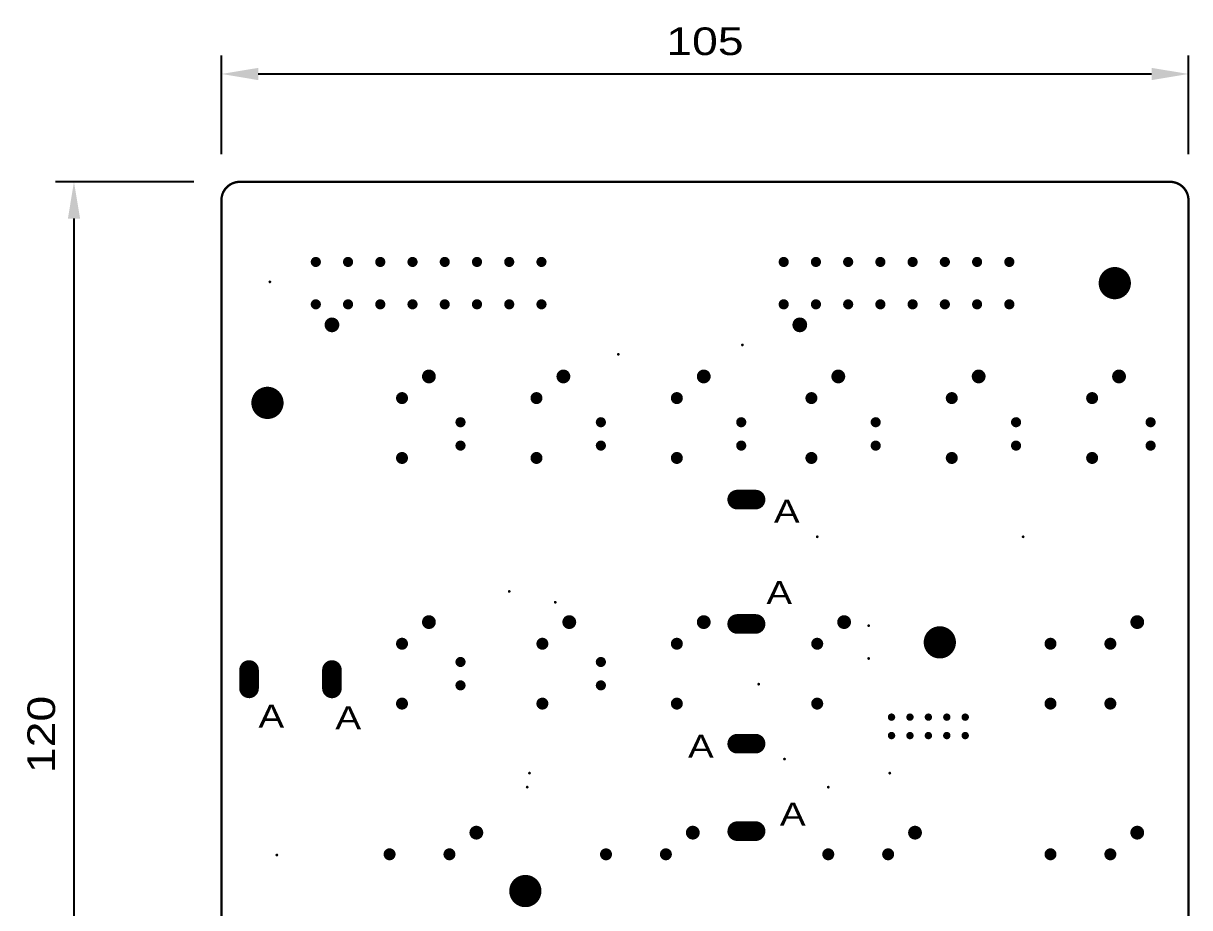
# Model space of a CAD drawing. Extents: x 548 to 675, y 424 to 612.
# Drawn here: x 548.2 to 674.8, y 516.3 to 612.3 of the extents above; entities that cross this region are included whole.
import ezdxf

# ---------------------------------------------------------------- set-up
doc = ezdxf.new("R2010")
doc.units = 0
doc.header["$LTSCALE"] = 10
doc.header["$MEASUREMENT"] = 0
doc.layers.get('0').update_dxf_attribs({"linetype": 'CONTINUOUS'})
doc.layers.get('Defpoints').update_dxf_attribs({"linetype": 'CONTINUOUS'})
for name, color, linetype in [('22-314-0_DRL', 1, 'CONTINUOUS'), ('QUOTE', 6, 'CONTINUOUS'), ('THRUHOLE_NPT', 9, 'CONTINUOUS'), ('THRUHOLE_TAP', 12, 'CONTINUOUS')]:
    doc.layers.add(name, color=color, linetype=linetype)
doc.styles.add('STILE25', font='arial.ttf', dxfattribs={"width": 1.2, "height": 2.5})
doc.styles.add('STILE3', font='arial.ttf', dxfattribs={"width": 1.2, "height": 3})
doc.dimstyles.new('QUOTE', dxfattribs={"dimscale": 0, "dimtxt": 3, "dimasz": 4, "dimexe": 2, "dimexo": 5, "dimgap": 2, "dimtad": 1, "dimdec": 1, "dimzin": 13, "dimdsep": 46, "dimtxsty": 'STILE3', "dimcen": 0, "dimclrt": 7, "dimadec": 0, "dimazin": 0, "dimtfac": 0.666667, "dimtdec": 1, "dimtofl": 0, "dimtmove": 2, "dimatfit": 3, "dimfxl": 0, "dimtolj": 1, "dimtzin": 13, "dimarcsym": 0})

# ---------------------------------------------------------------- blocks, each defined once
blk = doc.blocks.new('ROUND_21')
at = {"const_width": 0.0635}
blk.add_lwpolyline([(-0.03175, 0, 1), (0.03175, 0, 1)], format="xyb", close=True, dxfattribs=at)
blk = doc.blocks.new('ROUND_2')
at = {"const_width": 0.8001}
blk.add_lwpolyline([(-0.40005, 0, 1), (0.40005, 0, 1)], format="xyb", close=True, dxfattribs=at)
blk = doc.blocks.new('ROUND_4')
at = {"const_width": 0.7493}
blk.add_lwpolyline([(-0.37465, 0, 1), (0.37465, 0, 1)], format="xyb", close=True, dxfattribs=at)
blk = doc.blocks.new('ROUND_5')
at = {"const_width": 0.75057}
blk.add_lwpolyline([(-0.375284, 0, 1), (0.375284, 0, 1)], format="xyb", close=True, dxfattribs=at)
blk = doc.blocks.new('ROUND_17')
at = {"const_width": 0.54991}
blk.add_lwpolyline([(-0.274954, 0, 1), (0.274954, 0, 1)], format="xyb", close=True, dxfattribs=at)
blk = doc.blocks.new('ROUND_18')
at = {"const_width": 0.65024}
blk.add_lwpolyline([(-0.32512, 0, 1), (0.32512, 0, 1)], format="xyb", close=True, dxfattribs=at)
blk = doc.blocks.new('ROUND_19')
at = {"const_width": 0.40005}
blk.add_lwpolyline([(-0.200024, 0, 1), (0.200024, 0, 1)], format="xyb", close=True, dxfattribs=at)
blk = doc.blocks.new('ROUND_20')
at = {"const_width": 1.75006}
blk.add_lwpolyline([(-0.87503, 0, 1), (0.87503, 0, 1)], format="xyb", close=True, dxfattribs=at)
blk = doc.blocks.new('ROUND_22')
at = {"const_width": 0.14986}
blk.add_lwpolyline([(-0.07493, 0, 1), (0.07493, 0, 1)], format="xyb", close=True, dxfattribs=at)
blk = doc.blocks.new('*D35')
at = {"layer": 'Defpoints', "color": 0, "transparency": 16777216}
for p in [(674.69, 606.83), (569.69, 593.12), (674.69, 593.12)]:
    blk.add_point(p, dxfattribs=at)
at = {"layer": 'QUOTE', "color": 0, "lineweight": -2, "transparency": 16777216}
for p, q in [((569.69, 598.12), (569.69, 608.83)), ((674.69, 598.12), (674.69, 608.83)), ((573.69, 606.83), (670.69, 606.83))]:
    blk.add_line(p, q, dxfattribs=at)
at = {"layer": 'QUOTE', "color": 0, "transparency": 16777216}
for points in [[(573.69, 607.49), (573.69, 606.16), (569.69, 606.83)], [(670.69, 607.49), (670.69, 606.16), (674.69, 606.83)]]:
    blk.add_solid(points, dxfattribs=at)
at = {"layer": 'QUOTE', "color": 7, "transparency": 16777216, "insert": (622.19, 610.36), "char_height": 3, "attachment_point": 5, "style": 'STILE3'}
blk.add_mtext('\\A1;105', dxfattribs=at)
blk = doc.blocks.new('*D36')
at = {"layer": 'Defpoints', "color": 0, "transparency": 16777216}
for p in [(571.69, 595.12), (553.68, 475.12), (571.69, 475.12)]:
    blk.add_point(p, dxfattribs=at)
at = {"layer": 'QUOTE', "color": 0, "lineweight": -2, "transparency": 16777216}
for p, q in [((566.69, 595.12), (551.68, 595.12)), ((553.68, 591.12), (553.68, 479.12)), ((566.69, 475.12), (551.68, 475.12))]:
    blk.add_line(p, q, dxfattribs=at)
at = {"layer": 'QUOTE', "color": 0, "transparency": 16777216}
for points in [[(553.02, 591.12), (554.35, 591.12), (553.68, 595.12)], [(553.02, 479.12), (554.35, 479.12), (553.68, 475.12)]]:
    blk.add_solid(points, dxfattribs=at)
at = {"layer": 'QUOTE', "color": 7, "transparency": 16777216, "insert": (550.15, 535.12), "char_height": 3, "attachment_point": 5, "rotation": 90, "style": 'STILE3'}
blk.add_mtext('\\A1;120', dxfattribs=at)

msp = doc.modelspace()

# ---------------------------------------------------------------- linework, layer by layer
at = {"layer": '22-314-0_DRL'}
for points, const_width in [([(571.69, 595.12, 0.414214), (569.69, 593.12)], 0.254), ([(674.69, 593.12, 0.414214), (672.69, 595.12)], 0.254), ([(625.69, 561.62, 0.414214), (624.69, 560.62)], 0.127), ([(628.69, 560.62, 0.414214), (627.69, 561.62)], 0.127), ([(624.69, 560.62, 0.414214), (625.69, 559.62)], 0.127), ([(627.69, 559.62, 0.414214), (628.69, 560.62)], 0.127), ([(625.69, 548.12, 0.414214), (624.69, 547.12)], 0.127), ([(624.69, 547.12, 0.414214), (625.69, 546.12)], 0.127), ([(628.69, 547.12, 0.414214), (627.69, 548.12)], 0.127), ([(627.69, 546.12, 0.414214), (628.69, 547.12)], 0.127), ([(572.69, 543.12, 0.414214), (571.69, 542.12)], 0.127), ([(573.69, 542.12, 0.414214), (572.69, 543.12)], 0.127), ([(581.69, 543.12, 0.414214), (580.69, 542.12)], 0.127), ([(582.69, 542.12, 0.414214), (581.69, 543.12)], 0.127), ([(571.69, 540.12, 0.414214), (572.69, 539.13)], 0.127), ([(572.69, 539.12, 0.414214), (573.69, 540.12)], 0.127), ([(580.69, 540.12, 0.414214), (581.69, 539.12)], 0.127), ([(581.69, 539.12, 0.414214), (582.69, 540.12)], 0.127), ([(625.69, 535.12, 0.414214), (624.7, 534.12)], 0.127), ([(628.69, 534.12, 0.414214), (627.69, 535.12)], 0.127), ([(624.69, 534.12, 0.414214), (625.69, 533.12)], 0.127), ([(627.69, 533.12, 0.414214), (628.69, 534.12)], 0.127), ([(625.69, 525.62, 0.414214), (624.7, 524.62)], 0.127), ([(628.69, 524.62, 0.414214), (627.69, 525.63)], 0.127), ([(624.69, 524.62, 0.414214), (625.69, 523.62)], 0.127), ([(627.69, 523.62, 0.414214), (628.69, 524.62)], 0.127)]:
    msp.add_lwpolyline(points, format="xyb", dxfattribs=dict(at, const_width=const_width))
for points, const_width in [([(672.69, 595.12), (571.69, 595.12)], 0.254), ([(569.7, 593.12), (569.7, 477.12)], 0.254), ([(674.69, 477.12), (674.69, 593.12)], 0.254), ([(628.63, 560.98), (624.76, 560.98)], 0.127), ([(624.8, 561.06), (624.8, 560.18)], 0.127), ([(628.57, 561.1), (624.81, 561.1)], 0.127), ([(628.5, 561.21), (624.88, 561.21)], 0.127), ([(624.91, 561.24), (624.91, 560)], 0.127), ([(628.41, 561.32), (624.98, 561.32)], 0.127), ([(625.02, 561.37), (625.02, 559.88)], 0.127), ([(628.27, 561.44), (625.11, 561.44)], 0.127), ([(625.14, 561.45), (625.14, 559.79)], 0.127), ([(625.25, 561.52), (625.25, 559.72)], 0.127), ([(628.06, 561.55), (625.32, 561.55)], 0.127), ([(625.37, 561.57), (625.37, 559.68)], 0.127), ([(625.48, 561.6), (625.48, 559.65)], 0.127), ([(625.6, 561.62), (625.6, 559.63)], 0.127), ([(627.69, 561.62), (625.69, 561.62)], 0.127), ([(625.71, 561.62), (625.71, 559.62)], 0.127), ([(625.82, 561.62), (625.82, 559.62)], 0.127), ([(625.94, 561.62), (625.94, 559.62)], 0.127), ([(626.05, 561.62), (626.05, 559.62)], 0.127), ([(626.17, 561.62), (626.17, 559.62)], 0.127), ([(626.28, 561.62), (626.28, 559.62)], 0.127), ([(626.4, 561.62), (626.4, 559.62)], 0.127), ([(626.51, 561.62), (626.51, 559.62)], 0.127), ([(626.62, 561.62), (626.62, 559.62)], 0.127), ([(626.74, 561.62), (626.74, 559.62)], 0.127), ([(626.85, 561.62), (626.85, 559.62)], 0.127), ([(626.97, 561.62), (626.97, 559.62)], 0.127), ([(627.08, 561.62), (627.08, 559.62)], 0.127), ([(627.2, 561.62), (627.2, 559.62)], 0.127), ([(627.31, 561.62), (627.31, 559.62)], 0.127), ([(627.42, 561.62), (627.42, 559.62)], 0.127), ([(627.54, 561.62), (627.54, 559.62)], 0.127), ([(627.65, 561.62), (627.65, 559.62)], 0.127), ([(627.77, 561.62), (627.77, 559.63)], 0.127), ([(627.88, 561.61), (627.88, 559.64)], 0.127), ([(628, 561.58), (628, 559.67)], 0.127), ([(628.11, 561.53), (628.11, 559.71)], 0.127), ([(628.22, 561.47), (628.22, 559.78)], 0.127), ([(628.34, 561.39), (628.34, 559.86)], 0.127), ([(628.45, 561.28), (628.45, 559.97)], 0.127), ([(628.57, 561.11), (628.57, 560.13)], 0.127), ([(628.69, 560.64), (624.69, 560.64)], 0.127), ([(628.69, 560.52), (624.7, 560.52)], 0.127), ([(628.69, 560.75), (624.7, 560.75)], 0.127), ([(628.67, 560.41), (624.72, 560.41)], 0.127), ([(628.66, 560.87), (624.72, 560.87)], 0.127), ([(628.64, 560.3), (624.75, 560.3)], 0.127), ([(628.59, 560.18), (624.8, 560.18)], 0.127), ([(628.52, 560.07), (624.86, 560.07)], 0.127), ([(628.44, 559.95), (624.95, 559.95)], 0.127), ([(628.31, 559.84), (625.07, 559.84)], 0.127), ([(628.13, 559.72), (625.26, 559.72)], 0.127), ([(628.68, 560.79), (628.68, 560.46)], 0.127), ([(627.69, 559.62), (625.69, 559.62)], 0.127), ([(628.69, 547.14), (624.69, 547.14)], 0.127), ([(628.68, 547.25), (624.7, 547.25)], 0.127), ([(628.69, 547.02), (624.7, 547.02)], 0.127), ([(628.66, 547.37), (624.72, 547.37)], 0.127), ([(628.63, 547.48), (624.76, 547.48)], 0.127), ([(624.8, 547.56), (624.8, 546.68)], 0.127), ([(628.57, 547.6), (624.81, 547.6)], 0.127), ([(628.5, 547.71), (624.88, 547.71)], 0.127), ([(624.91, 547.74), (624.91, 546.5)], 0.127), ([(628.4, 547.82), (624.98, 547.82)], 0.127), ([(625.02, 547.87), (625.02, 546.38)], 0.127), ([(628.27, 547.94), (625.12, 547.94)], 0.127), ([(625.14, 547.95), (625.14, 546.29)], 0.127), ([(625.25, 548.02), (625.25, 546.23)], 0.127), ([(628.06, 548.05), (625.33, 548.05)], 0.127), ([(625.37, 548.07), (625.37, 546.18)], 0.127), ([(625.48, 548.1), (625.48, 546.15)], 0.127), ([(625.6, 548.12), (625.6, 546.13)], 0.127), ([(627.69, 548.12), (625.69, 548.12)], 0.127), ([(625.71, 548.12), (625.71, 546.12)], 0.127), ([(625.82, 548.12), (625.82, 546.12)], 0.127), ([(625.94, 548.12), (625.94, 546.12)], 0.127), ([(626.05, 548.12), (626.05, 546.12)], 0.127), ([(626.17, 548.12), (626.17, 546.12)], 0.127), ([(626.28, 548.12), (626.28, 546.12)], 0.127), ([(626.4, 548.12), (626.4, 546.12)], 0.127), ([(626.51, 548.12), (626.51, 546.12)], 0.127), ([(626.62, 548.12), (626.62, 546.12)], 0.127), ([(626.74, 548.12), (626.74, 546.12)], 0.127), ([(626.85, 548.12), (626.85, 546.12)], 0.127), ([(626.97, 548.12), (626.97, 546.12)], 0.127), ([(627.08, 548.12), (627.08, 546.12)], 0.127), ([(627.2, 548.12), (627.2, 546.12)], 0.127), ([(627.31, 548.12), (627.31, 546.12)], 0.127), ([(627.42, 548.12), (627.42, 546.12)], 0.127), ([(627.54, 548.12), (627.54, 546.12)], 0.127), ([(627.65, 548.12), (627.65, 546.12)], 0.127), ([(627.77, 548.12), (627.77, 546.13)], 0.127), ([(627.88, 548.1), (627.88, 546.14)], 0.127), ([(628, 548.08), (628, 546.17)], 0.127), ([(628.11, 548.03), (628.11, 546.21)], 0.127), ([(628.22, 547.97), (628.22, 546.28)], 0.127), ([(628.34, 547.89), (628.34, 546.36)], 0.127), ([(628.45, 547.77), (628.45, 546.47)], 0.127), ([(628.57, 547.61), (628.57, 546.64)], 0.127), ([(628.68, 547.28), (628.68, 546.97)], 0.127), ([(628.67, 546.91), (624.72, 546.91)], 0.127), ([(628.64, 546.8), (624.75, 546.8)], 0.127), ([(628.59, 546.68), (624.8, 546.68)], 0.127), ([(628.52, 546.57), (624.86, 546.57)], 0.127), ([(628.44, 546.45), (624.95, 546.45)], 0.127), ([(628.31, 546.34), (625.07, 546.34)], 0.127), ([(628.13, 546.22), (625.26, 546.22)], 0.127), ([(627.69, 546.12), (625.69, 546.12)], 0.127), ([(573.69, 542.2), (571.7, 542.2)], 0.127), ([(571.69, 542.12), (571.69, 540.12)], 0.127), ([(571.69, 542.12), (571.69, 542.12)], 0.127), ([(573.69, 542.08), (571.69, 542.08)], 0.127), ([(573.69, 541.97), (571.69, 541.97)], 0.127), ([(573.68, 542.31), (571.71, 542.31)], 0.127), ([(573.65, 542.42), (571.74, 542.42)], 0.127), ([(573.6, 542.54), (571.78, 542.54)], 0.127), ([(571.79, 542.56), (571.79, 539.68)], 0.127), ([(573.54, 542.65), (571.84, 542.65)], 0.127), ([(571.91, 542.74), (571.91, 539.5)], 0.127), ([(573.46, 542.77), (571.93, 542.77)], 0.127), ([(572.02, 542.87), (572.02, 539.38)], 0.127), ([(573.35, 542.88), (572.04, 542.88)], 0.127), ([(572.14, 542.96), (572.14, 539.29)], 0.127), ([(573.18, 543), (572.2, 543)], 0.127), ([(572.25, 543.02), (572.25, 539.22)], 0.127), ([(572.36, 543.07), (572.36, 539.18)], 0.127), ([(572.48, 543.1), (572.48, 539.15)], 0.127), ([(572.86, 543.11), (572.53, 543.11)], 0.127), ([(572.59, 543.12), (572.59, 539.13)], 0.127), ([(572.71, 543.12), (572.71, 539.12)], 0.127), ([(572.82, 543.12), (572.82, 539.13)], 0.127), ([(572.94, 543.09), (572.94, 539.15)], 0.127), ([(573.05, 543.06), (573.05, 539.19)], 0.127), ([(573.16, 543), (573.16, 539.24)], 0.127), ([(573.28, 542.93), (573.28, 539.31)], 0.127), ([(573.39, 542.84), (573.39, 539.41)], 0.127), ([(573.51, 542.7), (573.51, 539.54)], 0.127), ([(573.62, 542.49), (573.62, 539.75)], 0.127), ([(573.69, 542.12), (573.69, 540.12)], 0.127), ([(582.69, 542.2), (580.7, 542.2)], 0.127), ([(580.69, 542.12), (580.69, 540.12)], 0.127), ([(582.69, 542.08), (580.69, 542.08)], 0.127), ([(582.69, 541.97), (580.69, 541.97)], 0.127), ([(582.68, 542.31), (580.71, 542.31)], 0.127), ([(582.65, 542.42), (580.74, 542.42)], 0.127), ([(582.6, 542.54), (580.78, 542.54)], 0.127), ([(580.79, 542.56), (580.79, 539.68)], 0.127), ([(582.54, 542.65), (580.85, 542.65)], 0.127), ([(580.91, 542.74), (580.91, 539.5)], 0.127), ([(582.46, 542.77), (580.93, 542.77)], 0.127), ([(581.02, 542.87), (581.02, 539.38)], 0.127), ([(582.35, 542.88), (581.04, 542.88)], 0.127), ([(581.14, 542.96), (581.14, 539.29)], 0.127), ([(582.18, 543), (581.2, 543)], 0.127), ([(581.25, 543.02), (581.25, 539.22)], 0.127), ([(581.37, 543.07), (581.37, 539.18)], 0.127), ([(581.48, 543.1), (581.48, 539.15)], 0.127), ([(581.86, 543.11), (581.53, 543.11)], 0.127), ([(581.6, 543.12), (581.6, 539.13)], 0.127), ([(581.71, 543.12), (581.71, 539.12)], 0.127), ([(581.82, 543.12), (581.82, 539.13)], 0.127), ([(581.94, 543.09), (581.94, 539.15)], 0.127), ([(582.05, 543.06), (582.05, 539.19)], 0.127), ([(582.17, 543), (582.17, 539.24)], 0.127), ([(582.28, 542.93), (582.28, 539.31)], 0.127), ([(582.4, 542.84), (582.4, 539.41)], 0.127), ([(582.51, 542.7), (582.51, 539.54)], 0.127), ([(582.62, 542.49), (582.62, 539.75)], 0.127), ([(582.69, 542.12), (582.69, 540.12)], 0.127), ([(573.69, 541.85), (571.69, 541.85)], 0.127), ([(573.69, 541.74), (571.69, 541.74)], 0.127), ([(573.69, 541.62), (571.69, 541.62)], 0.127), ([(573.69, 541.51), (571.69, 541.51)], 0.127), ([(573.69, 541.4), (571.69, 541.4)], 0.127), ([(573.69, 541.28), (571.69, 541.28)], 0.127), ([(573.69, 541.17), (571.69, 541.17)], 0.127), ([(573.69, 541.05), (571.69, 541.05)], 0.127), ([(573.69, 540.94), (571.69, 540.94)], 0.127), ([(573.69, 540.82), (571.69, 540.82)], 0.127), ([(573.69, 540.71), (571.69, 540.71)], 0.127), ([(582.69, 541.85), (580.69, 541.85)], 0.127), ([(582.69, 541.74), (580.69, 541.74)], 0.127), ([(582.69, 541.62), (580.69, 541.62)], 0.127), ([(582.69, 541.51), (580.69, 541.51)], 0.127), ([(582.69, 541.4), (580.69, 541.4)], 0.127), ([(582.69, 541.28), (580.69, 541.28)], 0.127), ([(582.69, 541.17), (580.69, 541.17)], 0.127), ([(582.69, 541.05), (580.69, 541.05)], 0.127), ([(582.69, 540.94), (580.69, 540.94)], 0.127), ([(582.69, 540.82), (580.69, 540.82)], 0.127), ([(582.69, 540.71), (580.69, 540.71)], 0.127), ([(573.69, 540.6), (571.69, 540.6)], 0.127), ([(573.69, 540.48), (571.69, 540.48)], 0.127), ([(573.69, 540.37), (571.69, 540.37)], 0.127), ([(573.69, 540.25), (571.69, 540.25)], 0.127), ([(573.69, 540.14), (571.69, 540.14)], 0.127), ([(573.69, 540.02), (571.7, 540.02)], 0.127), ([(573.67, 539.91), (571.72, 539.91)], 0.127), ([(573.64, 539.8), (571.75, 539.8)], 0.127), ([(573.59, 539.68), (571.8, 539.68)], 0.127), ([(573.53, 539.57), (571.86, 539.57)], 0.127), ([(573.44, 539.45), (571.95, 539.45)], 0.127), ([(582.69, 540.6), (580.69, 540.6)], 0.127), ([(582.69, 540.48), (580.69, 540.48)], 0.127), ([(582.69, 540.37), (580.69, 540.37)], 0.127), ([(582.69, 540.25), (580.69, 540.25)], 0.127), ([(582.69, 540.14), (580.69, 540.14)], 0.127), ([(582.69, 540.02), (580.7, 540.02)], 0.127), ([(582.67, 539.91), (580.72, 539.91)], 0.127), ([(582.64, 539.8), (580.75, 539.8)], 0.127), ([(582.59, 539.68), (580.79, 539.68)], 0.127), ([(582.52, 539.57), (580.86, 539.57)], 0.127), ([(582.44, 539.45), (580.95, 539.45)], 0.127), ([(573.31, 539.34), (572.07, 539.34)], 0.127), ([(573.13, 539.22), (572.26, 539.22)], 0.127), ([(582.31, 539.34), (581.07, 539.34)], 0.127), ([(582.13, 539.22), (581.25, 539.22)], 0.127), ([(628.66, 534.37), (624.72, 534.37)], 0.127), ([(628.63, 534.48), (624.76, 534.48)], 0.127), ([(624.8, 534.56), (624.8, 533.68)], 0.127), ([(628.57, 534.6), (624.81, 534.6)], 0.127), ([(628.5, 534.71), (624.88, 534.71)], 0.127), ([(624.91, 534.74), (624.91, 533.5)], 0.127), ([(628.4, 534.82), (624.98, 534.82)], 0.127), ([(625.02, 534.87), (625.02, 533.38)], 0.127), ([(628.27, 534.94), (625.12, 534.94)], 0.127), ([(625.14, 534.95), (625.14, 533.29)], 0.127), ([(625.25, 535.02), (625.25, 533.22)], 0.127), ([(628.06, 535.05), (625.33, 535.05)], 0.127), ([(625.37, 535.07), (625.37, 533.18)], 0.127), ([(625.48, 535.1), (625.48, 533.15)], 0.127), ([(625.6, 535.12), (625.6, 533.13)], 0.127), ([(627.69, 535.12), (625.69, 535.12)], 0.127), ([(625.71, 535.12), (625.71, 533.12)], 0.127), ([(625.82, 535.12), (625.82, 533.12)], 0.127), ([(625.94, 535.12), (625.94, 533.12)], 0.127), ([(626.05, 535.12), (626.05, 533.12)], 0.127), ([(626.17, 535.12), (626.17, 533.12)], 0.127), ([(626.28, 535.12), (626.28, 533.12)], 0.127), ([(626.4, 535.12), (626.4, 533.12)], 0.127), ([(626.51, 535.12), (626.51, 533.12)], 0.127), ([(626.62, 535.12), (626.62, 533.12)], 0.127), ([(626.74, 535.12), (626.74, 533.12)], 0.127), ([(626.85, 535.12), (626.85, 533.12)], 0.127), ([(626.97, 535.12), (626.97, 533.12)], 0.127), ([(627.08, 535.12), (627.08, 533.12)], 0.127), ([(627.2, 535.12), (627.2, 533.12)], 0.127), ([(627.31, 535.12), (627.31, 533.12)], 0.127), ([(627.42, 535.12), (627.42, 533.12)], 0.127), ([(627.54, 535.12), (627.54, 533.12)], 0.127), ([(627.65, 535.12), (627.65, 533.12)], 0.127), ([(627.77, 535.12), (627.77, 533.13)], 0.127), ([(627.88, 535.1), (627.88, 533.14)], 0.127), ([(628, 535.08), (628, 533.17)], 0.127), ([(628.11, 535.03), (628.11, 533.21)], 0.127), ([(628.22, 534.97), (628.22, 533.28)], 0.127), ([(628.34, 534.89), (628.34, 533.36)], 0.127), ([(628.45, 534.77), (628.45, 533.47)], 0.127), ([(628.57, 534.61), (628.57, 533.64)], 0.127), ([(628.69, 534.14), (624.69, 534.14)], 0.127), ([(628.68, 534.25), (624.7, 534.25)], 0.127), ([(628.69, 534.02), (624.7, 534.02)], 0.127), ([(628.67, 533.91), (624.72, 533.91)], 0.127), ([(628.64, 533.8), (624.75, 533.8)], 0.127), ([(628.59, 533.68), (624.8, 533.68)], 0.127), ([(628.52, 533.57), (624.86, 533.57)], 0.127), ([(628.44, 533.45), (624.95, 533.45)], 0.127), ([(628.31, 533.34), (625.07, 533.34)], 0.127), ([(628.13, 533.22), (625.26, 533.22)], 0.127), ([(627.69, 533.12), (625.69, 533.12)], 0.127), ([(628.68, 534.28), (628.68, 533.97)], 0.127), ([(625.25, 525.52), (625.25, 523.73)], 0.127), ([(628.06, 525.55), (625.33, 525.55)], 0.127), ([(625.37, 525.57), (625.37, 523.68)], 0.127), ([(625.48, 525.6), (625.48, 523.65)], 0.127), ([(625.6, 525.62), (625.6, 523.63)], 0.127), ([(627.69, 525.62), (625.69, 525.62)], 0.127), ([(625.71, 525.62), (625.71, 523.62)], 0.127), ([(625.82, 525.62), (625.82, 523.62)], 0.127), ([(625.94, 525.62), (625.94, 523.62)], 0.127), ([(626.05, 525.62), (626.05, 523.62)], 0.127), ([(626.17, 525.62), (626.17, 523.62)], 0.127), ([(626.28, 525.62), (626.28, 523.62)], 0.127), ([(626.4, 525.62), (626.4, 523.62)], 0.127), ([(626.51, 525.62), (626.51, 523.62)], 0.127), ([(626.62, 525.62), (626.62, 523.62)], 0.127), ([(626.74, 525.62), (626.74, 523.62)], 0.127), ([(626.85, 525.62), (626.85, 523.62)], 0.127), ([(626.97, 525.62), (626.97, 523.62)], 0.127), ([(627.08, 525.62), (627.08, 523.62)], 0.127), ([(627.2, 525.62), (627.2, 523.62)], 0.127), ([(627.31, 525.62), (627.31, 523.62)], 0.127), ([(627.42, 525.62), (627.42, 523.62)], 0.127), ([(627.54, 525.62), (627.54, 523.62)], 0.127), ([(627.65, 525.62), (627.65, 523.62)], 0.127), ([(627.77, 525.62), (627.77, 523.63)], 0.127), ([(627.88, 525.6), (627.88, 523.64)], 0.127), ([(628, 525.58), (628, 523.67)], 0.127), ([(628.11, 525.53), (628.11, 523.71)], 0.127), ([(628.69, 524.64), (624.69, 524.64)], 0.127), ([(628.68, 524.75), (624.7, 524.75)], 0.127), ([(628.69, 524.53), (624.7, 524.53)], 0.127), ([(628.67, 524.41), (624.72, 524.41)], 0.127), ([(628.66, 524.87), (624.72, 524.87)], 0.127), ([(628.64, 524.3), (624.75, 524.3)], 0.127), ([(628.63, 524.98), (624.76, 524.98)], 0.127), ([(624.8, 525.06), (624.8, 524.18)], 0.127), ([(628.57, 525.1), (624.81, 525.1)], 0.127), ([(628.5, 525.21), (624.88, 525.21)], 0.127), ([(624.91, 525.24), (624.91, 524)], 0.127), ([(628.4, 525.33), (624.98, 525.33)], 0.127), ([(625.02, 525.37), (625.02, 523.88)], 0.127), ([(628.27, 525.44), (625.12, 525.44)], 0.127), ([(625.14, 525.45), (625.14, 523.79)], 0.127), ([(628.22, 525.47), (628.22, 523.78)], 0.127), ([(628.34, 525.39), (628.34, 523.86)], 0.127), ([(628.45, 525.27), (628.45, 523.97)], 0.127), ([(628.57, 525.11), (628.57, 524.14)], 0.127), ([(628.68, 524.78), (628.68, 524.47)], 0.127), ([(628.59, 524.18), (624.8, 524.18)], 0.127), ([(628.52, 524.07), (624.86, 524.07)], 0.127), ([(628.44, 523.95), (624.95, 523.95)], 0.127), ([(628.31, 523.84), (625.07, 523.84)], 0.127), ([(628.13, 523.73), (625.26, 523.73)], 0.127), ([(627.69, 523.62), (625.69, 523.62)], 0.127)]:
    msp.add_lwpolyline(points, dxfattribs=dict(at, const_width=const_width))

# ---------------------------------------------------------------- block references
for name, p in [('ROUND_17', (579.94, 586.42)), ('ROUND_17', (583.44, 586.42)), ('ROUND_17', (586.94, 586.42)), ('ROUND_17', (590.44, 586.42)), ('ROUND_17', (593.94, 586.42)), ('ROUND_17', (597.44, 586.42)), ('ROUND_17', (600.94, 586.42)), ('ROUND_17', (604.44, 586.42)), ('ROUND_17', (630.74, 586.42)), ('ROUND_17', (634.24, 586.42)), ('ROUND_17', (637.74, 586.42)), ('ROUND_17', (641.24, 586.42)), ('ROUND_17', (644.74, 586.42)), ('ROUND_17', (648.24, 586.42)), ('ROUND_17', (651.74, 586.42)), ('ROUND_17', (655.24, 586.42)), ('ROUND_20', (666.69, 584.12)), ('ROUND_22', (574.95, 584.26)), ('ROUND_17', (579.94, 581.82)), ('ROUND_17', (583.44, 581.82)), ('ROUND_17', (586.94, 581.82)), ('ROUND_17', (590.44, 581.82)), ('ROUND_17', (593.94, 581.82)), ('ROUND_17', (597.44, 581.82)), ('ROUND_17', (600.94, 581.82)), ('ROUND_17', (604.44, 581.82)), ('ROUND_17', (630.74, 581.82)), ('ROUND_17', (634.24, 581.82)), ('ROUND_17', (637.74, 581.82)), ('ROUND_17', (641.24, 581.82)), ('ROUND_17', (644.74, 581.82)), ('ROUND_17', (648.24, 581.82)), ('ROUND_17', (651.74, 581.82)), ('ROUND_17', (655.24, 581.82)), ('ROUND_2', (581.69, 579.59)), ('ROUND_2', (632.49, 579.59)), ('ROUND_22', (626.26, 577.41)), ('ROUND_22', (612.79, 576.39)), ('ROUND_5', (592.22, 573.99)), ('ROUND_5', (606.82, 573.99)), ('ROUND_5', (622.06, 573.99)), ('ROUND_5', (636.67, 573.99)), ('ROUND_5', (651.91, 573.99)), ('ROUND_5', (667.15, 573.99)), ('ROUND_20', (574.69, 571.12)), ('ROUND_18', (589.3, 571.64)), ('ROUND_18', (603.9, 571.64)), ('ROUND_18', (619.14, 571.64)), ('ROUND_18', (633.75, 571.64)), ('ROUND_18', (648.99, 571.64)), ('ROUND_18', (664.23, 571.64)), ('ROUND_17', (595.65, 569.02)), ('ROUND_17', (610.89, 569.02)), ('ROUND_17', (626.13, 569.02)), ('ROUND_17', (640.73, 569.02)), ('ROUND_17', (655.97, 569.02)), ('ROUND_17', (670.58, 569.02)), ('ROUND_17', (595.65, 566.48)), ('ROUND_17', (610.89, 566.48)), ('ROUND_17', (626.13, 566.48)), ('ROUND_17', (640.73, 566.48)), ('ROUND_17', (655.97, 566.48)), ('ROUND_17', (670.58, 566.48)), ('ROUND_18', (589.3, 565.14)), ('ROUND_18', (603.9, 565.14)), ('ROUND_18', (619.14, 565.14)), ('ROUND_18', (633.75, 565.14)), ('ROUND_18', (648.99, 565.14)), ('ROUND_18', (664.23, 565.14)), ('ROUND_21', (627.69, 561.62)), ('ROUND_22', (634.38, 556.58)), ('ROUND_22', (656.74, 556.58)), ('ROUND_22', (600.94, 550.65)), ('ROUND_22', (605.94, 549.47)), ('ROUND_5', (592.22, 547.32)), ('ROUND_5', (607.46, 547.32)), ('ROUND_5', (622.06, 547.32)), ('ROUND_5', (637.3, 547.32)), ('ROUND_4', (669.13, 547.32)), ('ROUND_22', (639.97, 546.93)), ('ROUND_20', (647.69, 545.12)), ('ROUND_18', (589.3, 544.97)), ('ROUND_18', (604.54, 544.97)), ('ROUND_18', (619.14, 544.97)), ('ROUND_18', (634.38, 544.97)), ('ROUND_18', (659.71, 544.97)), ('ROUND_18', (666.21, 544.97)), ('ROUND_17', (595.65, 542.99)), ('ROUND_17', (610.89, 542.99)), ('ROUND_22', (639.97, 543.37)), ('ROUND_17', (595.65, 540.45)), ('ROUND_17', (610.89, 540.45)), ('ROUND_21', (582.69, 540.12)), ('ROUND_22', (628.03, 540.58)), ('ROUND_18', (589.3, 538.47)), ('ROUND_18', (604.54, 538.47)), ('ROUND_18', (619.14, 538.47)), ('ROUND_18', (634.38, 538.47)), ('ROUND_18', (659.71, 538.47)), ('ROUND_18', (666.21, 538.47)), ('ROUND_19', (642.45, 537)), ('ROUND_19', (644.45, 537)), ('ROUND_19', (646.45, 537)), ('ROUND_19', (648.45, 537)), ('ROUND_19', (650.45, 537)), ('ROUND_19', (642.45, 535)), ('ROUND_19', (644.45, 535)), ('ROUND_19', (646.45, 535)), ('ROUND_19', (648.45, 535)), ('ROUND_19', (650.45, 535)), ('ROUND_22', (630.83, 532.45)), ('ROUND_22', (603.14, 530.92)), ('ROUND_22', (642.26, 530.92)), ('ROUND_22', (602.89, 529.4)), ('ROUND_22', (635.58, 529.4)), ('ROUND_4', (597.37, 524.46)), ('ROUND_4', (620.87, 524.46)), ('ROUND_4', (645, 524.46)), ('ROUND_4', (669.13, 524.46)), ('ROUND_22', (575.71, 522.03)), ('ROUND_18', (587.95, 522.11)), ('ROUND_18', (594.45, 522.11)), ('ROUND_18', (611.45, 522.11)), ('ROUND_18', (617.95, 522.11)), ('ROUND_18', (635.58, 522.11)), ('ROUND_18', (642.08, 522.11)), ('ROUND_18', (659.71, 522.11)), ('ROUND_18', (666.21, 522.11)), ('ROUND_20', (602.69, 518.12))]:
    msp.add_blockref(name, p, dxfattribs=at)
at = {"layer": 'THRUHOLE_NPT'}
for name, p in [('ROUND_2', (581.69, 579.59)), ('ROUND_2', (632.49, 579.59)), ('ROUND_5', (592.22, 573.99)), ('ROUND_5', (606.82, 573.99)), ('ROUND_5', (622.06, 573.99)), ('ROUND_5', (636.67, 573.99)), ('ROUND_5', (651.91, 573.99)), ('ROUND_5', (667.15, 573.99)), ('ROUND_5', (592.22, 547.32)), ('ROUND_5', (607.46, 547.32)), ('ROUND_5', (622.06, 547.32)), ('ROUND_5', (637.3, 547.32)), ('ROUND_4', (669.13, 547.32)), ('ROUND_4', (597.37, 524.46)), ('ROUND_4', (620.87, 524.46)), ('ROUND_4', (645, 524.46)), ('ROUND_4', (669.13, 524.46))]:
    msp.add_blockref(name, p, dxfattribs=at)
at = {"layer": 'THRUHOLE_TAP'}
for name, p in [('ROUND_17', (579.94, 586.42)), ('ROUND_17', (583.44, 586.42)), ('ROUND_17', (586.94, 586.42)), ('ROUND_17', (590.44, 586.42)), ('ROUND_17', (593.94, 586.42)), ('ROUND_17', (597.44, 586.42)), ('ROUND_17', (600.94, 586.42)), ('ROUND_17', (604.44, 586.42)), ('ROUND_17', (630.74, 586.42)), ('ROUND_17', (634.24, 586.42)), ('ROUND_17', (637.74, 586.42)), ('ROUND_17', (641.24, 586.42)), ('ROUND_17', (644.74, 586.42)), ('ROUND_17', (648.24, 586.42)), ('ROUND_17', (651.74, 586.42)), ('ROUND_17', (655.24, 586.42)), ('ROUND_20', (666.69, 584.12)), ('ROUND_22', (574.95, 584.26)), ('ROUND_17', (579.94, 581.82)), ('ROUND_17', (583.44, 581.82)), ('ROUND_17', (586.94, 581.82)), ('ROUND_17', (590.44, 581.82)), ('ROUND_17', (593.94, 581.82)), ('ROUND_17', (597.44, 581.82)), ('ROUND_17', (600.94, 581.82)), ('ROUND_17', (604.44, 581.82)), ('ROUND_17', (630.74, 581.82)), ('ROUND_17', (634.24, 581.82)), ('ROUND_17', (637.74, 581.82)), ('ROUND_17', (641.24, 581.82)), ('ROUND_17', (644.74, 581.82)), ('ROUND_17', (648.24, 581.82)), ('ROUND_17', (651.74, 581.82)), ('ROUND_17', (655.24, 581.82)), ('ROUND_22', (626.26, 577.41)), ('ROUND_22', (612.79, 576.39)), ('ROUND_20', (574.69, 571.12)), ('ROUND_18', (589.3, 571.64)), ('ROUND_18', (603.9, 571.64)), ('ROUND_18', (619.14, 571.64)), ('ROUND_18', (633.75, 571.64)), ('ROUND_18', (648.99, 571.64)), ('ROUND_18', (664.23, 571.64)), ('ROUND_17', (595.65, 569.02)), ('ROUND_17', (610.89, 569.02)), ('ROUND_17', (626.13, 569.02)), ('ROUND_17', (640.73, 569.02)), ('ROUND_17', (655.97, 569.02)), ('ROUND_17', (670.58, 569.02)), ('ROUND_17', (595.65, 566.48)), ('ROUND_17', (610.89, 566.48)), ('ROUND_17', (626.13, 566.48)), ('ROUND_17', (640.73, 566.48)), ('ROUND_17', (655.97, 566.48)), ('ROUND_17', (670.58, 566.48)), ('ROUND_18', (589.3, 565.14)), ('ROUND_18', (603.9, 565.14)), ('ROUND_18', (619.14, 565.14)), ('ROUND_18', (633.75, 565.14)), ('ROUND_18', (648.99, 565.14)), ('ROUND_18', (664.23, 565.14)), ('ROUND_22', (634.38, 556.58)), ('ROUND_22', (656.74, 556.58)), ('ROUND_22', (600.94, 550.65)), ('ROUND_22', (605.94, 549.47)), ('ROUND_22', (639.97, 546.93)), ('ROUND_20', (647.69, 545.12)), ('ROUND_18', (589.3, 544.97)), ('ROUND_18', (604.54, 544.97)), ('ROUND_18', (619.14, 544.97)), ('ROUND_18', (634.38, 544.97)), ('ROUND_18', (659.71, 544.97)), ('ROUND_18', (666.21, 544.97)), ('ROUND_17', (595.65, 542.99)), ('ROUND_17', (610.89, 542.99)), ('ROUND_22', (639.97, 543.37)), ('ROUND_17', (595.65, 540.45)), ('ROUND_17', (610.89, 540.45)), ('ROUND_22', (628.03, 540.58)), ('ROUND_18', (589.3, 538.47)), ('ROUND_18', (604.54, 538.47)), ('ROUND_18', (619.14, 538.47)), ('ROUND_18', (634.38, 538.47)), ('ROUND_18', (659.71, 538.47)), ('ROUND_18', (666.21, 538.47)), ('ROUND_19', (642.45, 537)), ('ROUND_19', (644.45, 537)), ('ROUND_19', (646.45, 537)), ('ROUND_19', (648.45, 537)), ('ROUND_19', (650.45, 537)), ('ROUND_19', (642.45, 535)), ('ROUND_19', (644.45, 535)), ('ROUND_19', (646.45, 535)), ('ROUND_19', (648.45, 535)), ('ROUND_19', (650.45, 535)), ('ROUND_22', (630.83, 532.45)), ('ROUND_22', (603.14, 530.92)), ('ROUND_22', (642.26, 530.92)), ('ROUND_22', (602.89, 529.4)), ('ROUND_22', (635.58, 529.4)), ('ROUND_22', (575.71, 522.03)), ('ROUND_18', (587.95, 522.11)), ('ROUND_18', (594.45, 522.11)), ('ROUND_18', (611.45, 522.11)), ('ROUND_18', (617.95, 522.11)), ('ROUND_18', (635.58, 522.11)), ('ROUND_18', (642.08, 522.11)), ('ROUND_18', (659.71, 522.11)), ('ROUND_18', (666.21, 522.11)), ('ROUND_20', (602.69, 518.12))]:
    msp.add_blockref(name, p, dxfattribs=at)

# ---------------------------------------------------------------- texts
at = {"layer": 'QUOTE', "style": 'STILE25', "width": 1.2}
for p in [(629.68, 558.1), (628.86, 549.27), (573.71, 535.86), (582.06, 535.69), (620.35, 532.59), (630.33, 525.23)]:
    msp.add_text('A', height=2.5, dxfattribs=at).set_placement(p)

# ---------------------------------------------------------------- dimensions: what is measured, and where the dimension line sits
at = {"layer": 'QUOTE'}
dim = msp.add_linear_dim(base=(674.69, 606.83), p1=(569.69, 593.12), p2=(674.69, 593.12), dimstyle='QUOTE', override={"dimscale": 1}, dxfattribs=at)
dim.commit()
dim.dimension.update_dxf_attribs({"geometry": '*D35', "text_midpoint": (622.19, 610.36)})
dim = msp.add_linear_dim(base=(553.68, 475.12), p1=(571.69, 595.12), p2=(571.69, 475.12), angle=90, dimstyle='QUOTE', override={"dimscale": 1}, dxfattribs=at)
dim.commit()
dim.dimension.update_dxf_attribs({"geometry": '*D36', "text_midpoint": (550.15, 535.12)})

doc.saveas('drawing.dxf')
